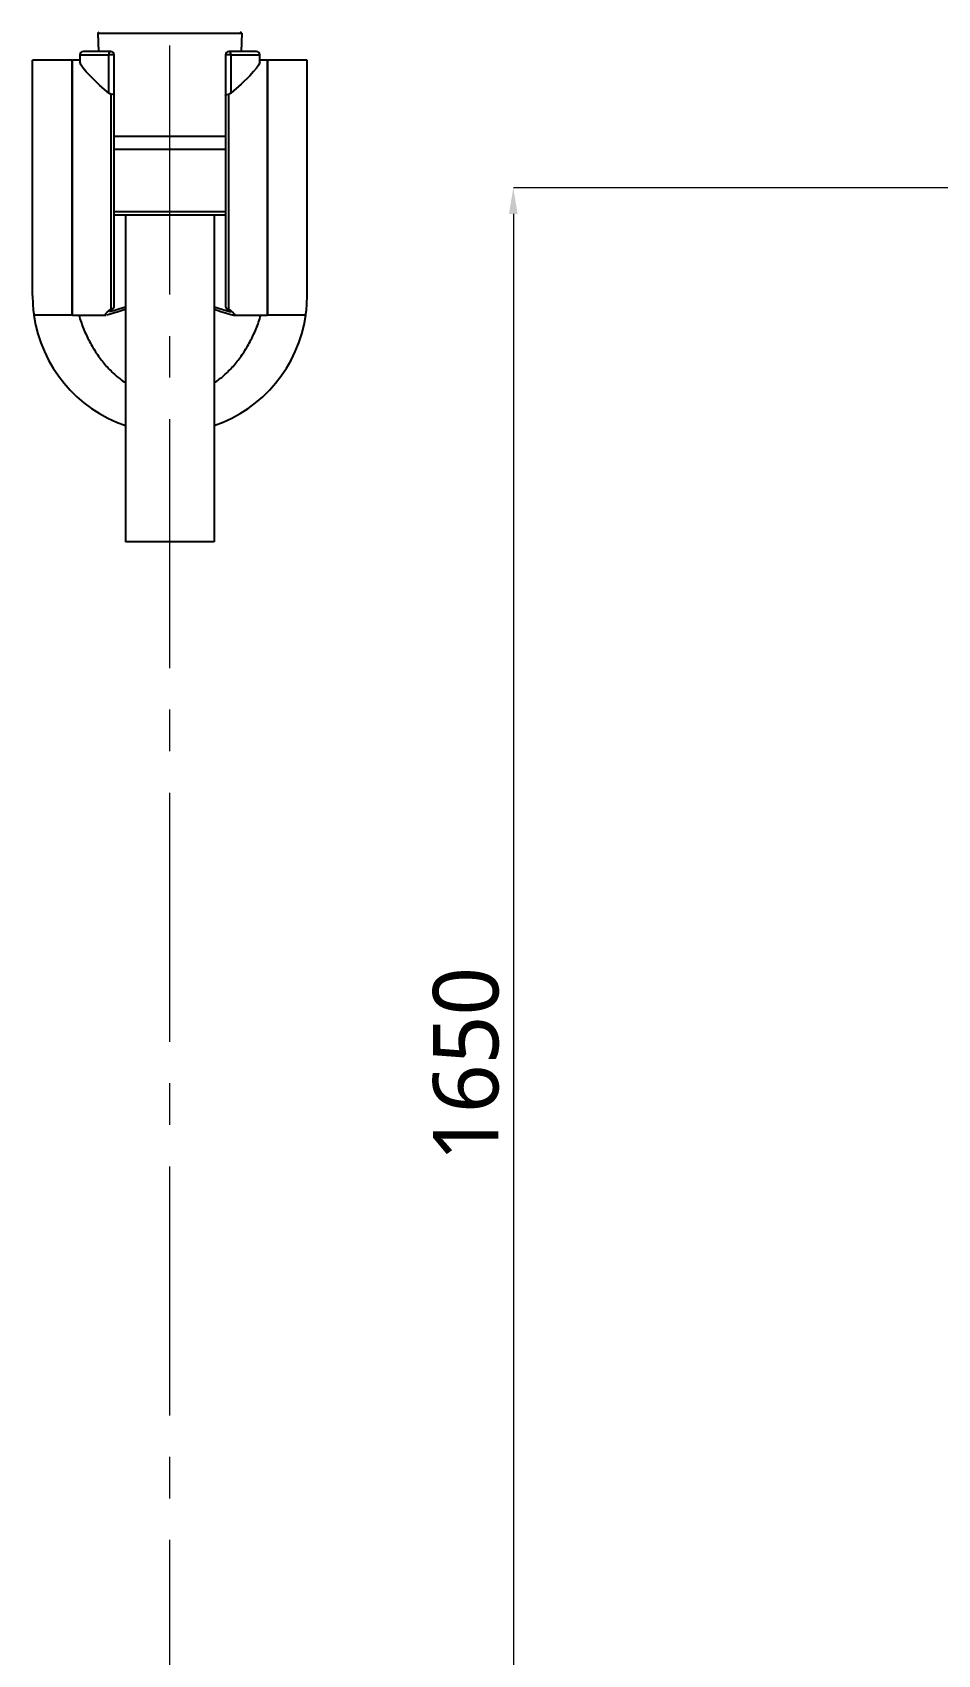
# Model space of a CAD drawing. Extents: x 1841 to 2969, y -24 to 802.
# Drawn here: x 2339.2 to 2477.5, y 127.7 to 375.8 of the extents above; entities that cross this region are included whole.
import ezdxf

# ---------------------------------------------------------------- set-up
doc = ezdxf.new("R2010")
doc.units = 0
doc.header["$LTSCALE"] = 4
doc.header["$MEASUREMENT"] = 0
doc.linetypes.add('CENTER2', pattern=[28.575, 19.05, -3.175, 3.175, -3.175])
doc.layers.get('0').update_dxf_attribs({"linetype": 'CONTINUOUS'})
doc.layers.add('1', color=7, linetype='CONTINUOUS')
doc.layers.add('Cneter', color=1, linetype='CENTER2', lineweight=13)
doc.styles.add('Daelim Dimension', font='NanumGothic_1.ttf')

msp = doc.modelspace()

# ---------------------------------------------------------------- linework, layer by layer
at = {"color": 5, "lineweight": 9, "ltscale": 0.5}
for p, q in [((2625.94, 352.08), (2412.69, 352.08)), ((2412.69, 348.08), (2412.69, 95.67))]:
    msp.add_line(p, q, dxfattribs=at)
at = {"color": 5, "ltscale": 0.5}
msp.add_solid([(2412, 348.08), (2413.33, 348.08), (2412.67, 352.08)], dxfattribs=at)
at = {"layer": '1', "color": 7, "linetype": 'Continuous'}
for p, q in [((2349.17, 375.73), (2349.36, 375.93)), ((2349.17, 375.73), (2371.15, 375.73)), ((2349.17, 375.73), (2349.27, 372.93)), ((2371.15, 375.73), (2370.96, 375.93)), ((2371.15, 375.73), (2371.05, 372.93)), ((2346.41, 372.43), (2346.41, 371.34)), ((2346.41, 372.43), (2350.82, 372.43)), ((2351.16, 372.93), (2346.91, 372.93)), ((2351.66, 372.43), (2350.82, 372.43)), ((2350.82, 366.54), (2350.82, 372.43)), ((2351.66, 366.19), (2351.66, 372.43)), ((2368.66, 372.43), (2368.66, 366.19)), ((2369.5, 372.43), (2368.66, 372.43)), ((2373.41, 372.93), (2369.16, 372.93)), ((2369.5, 372.43), (2373.91, 372.43)), ((2369.5, 372.43), (2369.5, 366.54)), ((2373.91, 371.34), (2373.91, 372.43)), ((2345.16, 371.58), (2339.16, 371.58)), ((2339.16, 335.58), (2339.16, 371.58)), ((2345.16, 371.58), (2345.26, 371.58)), ((2345.16, 371.58), (2345.16, 332.58)), ((2346.41, 371.58), (2345.26, 371.58)), ((2345.26, 332.58), (2345.26, 371.58)), ((2375.06, 371.58), (2373.91, 371.58)), ((2375.06, 371.58), (2375.16, 371.58)), ((2375.06, 371.58), (2375.06, 332.58)), ((2381.16, 371.58), (2375.16, 371.58)), ((2375.16, 332.58), (2375.16, 371.58)), ((2381.16, 335.58), (2381.16, 371.58)), ((2351.16, 366.41), (2351.16, 333.52)), ((2351.66, 334), (2351.66, 366.19)), ((2368.66, 366.19), (2368.66, 334)), ((2369.16, 333.52), (2369.16, 366.41)), ((2368.66, 359.92), (2351.66, 359.92)), ((2368.66, 357.94), (2351.66, 357.94)), ((2351.63, 348.43), (2368.66, 348.43)), ((2351.66, 347.93), (2368.66, 347.93)), ((2353.36, 347.93), (2353.36, 297.93)), ((2366.96, 347.93), (2366.96, 297.93)), ((2345.16, 332.58), (2339.38, 332.58)), ((2345.26, 332.58), (2345.16, 332.58)), ((2345.26, 332.58), (2350.43, 332.58)), ((2369.9, 332.58), (2375.06, 332.58)), ((2375.16, 332.58), (2375.06, 332.58)), ((2380.95, 332.58), (2375.16, 332.58)), ((2366.96, 297.93), (2353.36, 297.93))]:
    msp.add_line(p, q, dxfattribs=at)
for points in [[(2351.16, 372.93, 0), (2351.15, 372.93, 0), (2351.14, 372.93, 0), (2351.13, 372.93, 0), (2351.12, 372.93, 0), (2351.11, 372.93, 0), (2351.1, 372.92, 0), (2351.09, 372.92, 0), (2351.08, 372.92, 0), (2351.07, 372.91, 0), (2351.06, 372.91, 0), (2351.05, 372.9, 0), (2351.04, 372.9, 0), (2351.03, 372.89, 0), (2351.02, 372.89, 0), (2351.01, 372.88, 0), (2351, 372.87, 0), (2350.99, 372.86, 0), (2350.98, 372.86, 0), (2350.97, 372.85, 0), (2350.96, 372.84, 0), (2350.95, 372.83, 0), (2350.95, 372.82, 0), (2350.94, 372.81, 0), (2350.93, 372.8, 0), (2350.92, 372.79, 0), (2350.91, 372.78, 0), (2350.91, 372.76, 0), (2350.9, 372.75, 0), (2350.89, 372.74, 0), (2350.89, 372.73, 0), (2350.88, 372.71, 0), (2350.88, 372.7, 0), (2350.87, 372.69, 0), (2350.86, 372.67, 0), (2350.86, 372.66, 0), (2350.85, 372.65, 0), (2350.85, 372.63, 0), (2350.85, 372.62, 0), (2350.84, 372.6, 0), (2350.84, 372.59, 0), (2350.84, 372.57, 0), (2350.83, 372.56, 0), (2350.83, 372.54, 0), (2350.83, 372.53, 0), (2350.83, 372.51, 0), (2350.82, 372.5, 0), (2350.82, 372.48, 0), (2350.82, 372.46, 0), (2350.82, 372.45, 0), (2350.82, 372.43, 0)], [(2351.66, 366.82, 0), (2351.66, 369.9, 0), (2351.66, 372.43, 0)], [(2369.5, 372.43, 0), (2369.5, 372.45, 0), (2369.5, 372.46, 0), (2369.5, 372.48, 0), (2369.5, 372.5, 0), (2369.5, 372.51, 0), (2369.5, 372.53, 0), (2369.49, 372.54, 0), (2369.49, 372.56, 0), (2369.49, 372.57, 0), (2369.48, 372.59, 0), (2369.48, 372.6, 0), (2369.48, 372.62, 0), (2369.47, 372.63, 0), (2369.47, 372.65, 0), (2369.46, 372.66, 0), (2369.46, 372.67, 0), (2369.45, 372.69, 0), (2369.45, 372.7, 0), (2369.44, 372.71, 0), (2369.44, 372.73, 0), (2369.43, 372.74, 0), (2369.42, 372.75, 0), (2369.42, 372.76, 0), (2369.41, 372.78, 0), (2369.4, 372.79, 0), (2369.39, 372.8, 0), (2369.39, 372.81, 0), (2369.38, 372.82, 0), (2369.37, 372.83, 0), (2369.36, 372.84, 0), (2369.35, 372.85, 0), (2369.34, 372.86, 0), (2369.33, 372.86, 0), (2369.33, 372.87, 0), (2369.32, 372.88, 0), (2369.31, 372.89, 0), (2369.3, 372.89, 0), (2369.29, 372.9, 0), (2369.28, 372.9, 0), (2369.27, 372.91, 0), (2369.26, 372.91, 0), (2369.25, 372.92, 0), (2369.24, 372.92, 0), (2369.23, 372.92, 0), (2369.21, 372.93, 0), (2369.2, 372.93, 0), (2369.19, 372.93, 0), (2369.18, 372.93, 0), (2369.17, 372.93, 0), (2369.16, 372.93, 0)], [(2350.82, 366.54, 0), (2349.47, 367.73, 0), (2348.32, 368.83, 0), (2347.39, 369.82, 0), (2346.93, 370.38, 0), (2346.61, 370.84, 0), (2346.41, 371.35, 0)], [(2373.91, 371.35, 0), (2373.75, 370.9, 0), (2373.4, 370.39, 0), (2372.94, 369.84, 0), (2372.37, 369.2, 0), (2371.08, 367.94, 0), (2369.5, 366.54, 0)], [(2351.16, 366.41, 0), (2351.03, 366.43, 0), (2350.95, 366.46, 0), (2350.88, 366.49, 0), (2350.82, 366.54, 0)], [(2351.66, 366.19, 0), (2351.63, 366.28, 0), (2351.52, 366.35, 0), (2351.16, 366.41, 0)], [(2368.66, 366.19, 0), (2368.7, 366.28, 0), (2368.8, 366.35, 0), (2369.16, 366.41, 0)], [(2369.5, 366.54, 0), (2369.41, 366.47, 0), (2369.33, 366.44, 0), (2369.25, 366.42, 0), (2369.16, 366.41, 0)], [(2339.16, 335.58, 0), (2339.2, 334.29, 0), (2339.28, 333.35, 0), (2339.35, 332.78, 0), (2339.38, 332.6, 0), (2339.38, 332.58, 0), (2339.38, 332.58, 0), (2339.38, 332.58, 0), (2339.38, 332.58, 0)], [(2380.95, 332.58, 0), (2380.95, 332.58, 0), (2380.95, 332.58, 0), (2380.95, 332.58, 0), (2380.95, 332.6, 0), (2380.97, 332.78, 0), (2381.04, 333.34, 0), (2381.12, 334.29, 0), (2381.16, 335.58, 0)], [(2346.25, 332.58, 0), (2346.33, 332.32, 0), (2346.42, 332.05, 0), (2346.5, 331.79, 0), (2346.59, 331.53, 0), (2346.69, 331.27, 0), (2346.78, 331.02, 0), (2346.88, 330.76, 0), (2346.98, 330.51, 0), (2347.09, 330.26, 0), (2347.19, 330.01, 0), (2347.3, 329.76, 0), (2347.42, 329.52, 0), (2347.53, 329.27, 0), (2347.65, 329.03, 0), (2347.77, 328.8, 0), (2347.89, 328.56, 0), (2348.02, 328.33, 0), (2348.14, 328.1, 0), (2348.27, 327.87, 0), (2348.41, 327.64, 0), (2348.54, 327.42, 0), (2348.68, 327.2, 0), (2348.82, 326.98, 0), (2348.96, 326.76, 0), (2349.1, 326.55, 0), (2349.25, 326.34, 0), (2349.4, 326.13, 0), (2349.55, 325.93, 0), (2349.7, 325.73, 0), (2349.86, 325.53, 0), (2350.02, 325.33, 0), (2350.17, 325.14, 0), (2350.34, 324.95, 0), (2350.5, 324.76, 0), (2350.67, 324.58, 0), (2350.83, 324.4, 0), (2351, 324.22, 0), (2351.17, 324.05, 0), (2351.35, 323.88, 0), (2351.52, 323.71, 0), (2351.7, 323.55, 0), (2351.88, 323.39, 0), (2352.06, 323.23, 0), (2352.24, 323.08, 0), (2352.42, 322.93, 0), (2352.61, 322.78, 0), (2352.79, 322.64, 0), (2352.98, 322.5, 0), (2353.17, 322.37, 0), (2353.36, 322.23, 0)], [(2350.36, 332.59, 0), (2350.3, 332.62, 0), (2350.28, 332.67, 0), (2350.39, 332.85, 0), (2350.58, 333.05, 0), (2351.16, 333.52, 0)], [(2350.42, 332.58, 0), (2350.39, 332.58, 0), (2350.36, 332.59, 0)], [(2353.35, 333.44, 0), (2352.27, 333.1, 0), (2351.41, 332.82, 0), (2350.89, 332.67, 0), (2350.53, 332.59, 0)], [(2353.36, 333.82, 0), (2352.37, 333.5, 0), (2351.6, 333.26, 0), (2351.13, 333.13, 0), (2350.89, 333.11, 0)], [(2351.16, 333.52, 0), (2351.18, 333.53, 0), (2351.19, 333.53, 0), (2351.21, 333.53, 0), (2351.22, 333.53, 0), (2351.24, 333.53, 0), (2351.26, 333.53, 0), (2351.27, 333.54, 0), (2351.29, 333.54, 0), (2351.3, 333.54, 0), (2351.32, 333.55, 0), (2351.33, 333.55, 0), (2351.35, 333.56, 0), (2351.36, 333.56, 0), (2351.37, 333.57, 0), (2351.39, 333.58, 0), (2351.4, 333.58, 0), (2351.42, 333.59, 0), (2351.43, 333.6, 0), (2351.44, 333.61, 0), (2351.46, 333.62, 0), (2351.47, 333.62, 0), (2351.48, 333.63, 0), (2351.49, 333.64, 0), (2351.5, 333.65, 0), (2351.52, 333.66, 0), (2351.53, 333.67, 0), (2351.54, 333.69, 0), (2351.55, 333.7, 0), (2351.56, 333.71, 0), (2351.57, 333.72, 0), (2351.58, 333.73, 0), (2351.58, 333.75, 0), (2351.59, 333.76, 0), (2351.6, 333.77, 0), (2351.61, 333.78, 0), (2351.61, 333.8, 0), (2351.62, 333.81, 0), (2351.63, 333.83, 0), (2351.63, 333.84, 0), (2351.64, 333.85, 0), (2351.64, 333.87, 0), (2351.65, 333.88, 0), (2351.65, 333.9, 0), (2351.65, 333.91, 0), (2351.66, 333.93, 0), (2351.66, 333.94, 0), (2351.66, 333.96, 0), (2351.66, 333.97, 0), (2351.66, 333.99, 0), (2351.66, 334, 0)], [(2351.16, 333.52, 0), (2351.17, 333.52, 0), (2351.17, 333.52, 0), (2351.18, 333.52, 0), (2351.19, 333.52, 0), (2351.19, 333.52, 0), (2351.2, 333.52, 0), (2351.21, 333.52, 0), (2351.21, 333.52, 0), (2351.22, 333.52, 0), (2351.23, 333.52, 0), (2351.23, 333.52, 0), (2351.24, 333.52, 0), (2351.24, 333.52, 0), (2351.25, 333.52, 0), (2351.26, 333.52, 0), (2351.26, 333.52, 0), (2351.27, 333.52, 0), (2351.28, 333.52, 0), (2351.28, 333.53, 0), (2351.29, 333.53, 0), (2351.29, 333.53, 0), (2351.3, 333.53, 0), (2351.31, 333.53, 0), (2351.31, 333.53, 0), (2351.32, 333.53, 0), (2351.32, 333.53, 0), (2351.33, 333.54, 0), (2351.34, 333.54, 0), (2351.34, 333.54, 0), (2351.35, 333.54, 0), (2351.35, 333.54, 0), (2351.36, 333.55, 0), (2351.37, 333.55, 0), (2351.37, 333.55, 0), (2351.38, 333.55, 0), (2351.38, 333.55, 0), (2351.39, 333.56, 0), (2351.39, 333.56, 0), (2351.4, 333.56, 0), (2351.4, 333.57, 0), (2351.41, 333.57, 0), (2351.42, 333.57, 0), (2351.42, 333.57, 0), (2351.43, 333.58, 0), (2351.43, 333.58, 0), (2351.44, 333.58, 0), (2351.44, 333.59, 0), (2351.45, 333.59, 0), (2351.45, 333.59, 0), (2351.46, 333.6, 0)], [(2369.53, 333.14, 0), (2369.45, 333.11, 0), (2369.3, 333.11, 0), (2368.78, 333.24, 0), (2366.96, 333.82, 0)], [(2366.96, 322.23, 0), (2367.15, 322.37, 0), (2367.34, 322.5, 0), (2367.53, 322.64, 0), (2367.72, 322.78, 0), (2367.9, 322.93, 0), (2368.09, 323.08, 0), (2368.27, 323.23, 0), (2368.45, 323.39, 0), (2368.63, 323.55, 0), (2368.8, 323.71, 0), (2368.98, 323.88, 0), (2369.15, 324.05, 0), (2369.32, 324.22, 0), (2369.49, 324.4, 0), (2369.66, 324.58, 0), (2369.82, 324.76, 0), (2369.99, 324.95, 0), (2370.15, 325.14, 0), (2370.31, 325.33, 0), (2370.47, 325.53, 0), (2370.62, 325.73, 0), (2370.77, 325.93, 0), (2370.93, 326.13, 0), (2371.07, 326.34, 0), (2371.22, 326.55, 0), (2371.36, 326.76, 0), (2371.51, 326.98, 0), (2371.65, 327.2, 0), (2371.78, 327.42, 0), (2371.92, 327.64, 0), (2372.05, 327.87, 0), (2372.18, 328.1, 0), (2372.31, 328.33, 0), (2372.43, 328.56, 0), (2372.56, 328.8, 0), (2372.68, 329.03, 0), (2372.79, 329.27, 0), (2372.91, 329.52, 0), (2373.02, 329.76, 0), (2373.13, 330.01, 0), (2373.24, 330.26, 0), (2373.34, 330.51, 0), (2373.44, 330.76, 0), (2373.54, 331.02, 0), (2373.64, 331.27, 0), (2373.73, 331.53, 0), (2373.82, 331.79, 0), (2373.91, 332.05, 0), (2373.99, 332.32, 0), (2374.07, 332.58, 0)], [(2369.97, 332.59, 0), (2369.76, 332.6, 0), (2369.5, 332.65, 0), (2368.81, 332.86, 0), (2367.98, 333.12, 0), (2366.97, 333.44, 0)], [(2368.66, 334, 0), (2368.66, 333.99, 0), (2368.66, 333.97, 0), (2368.66, 333.96, 0), (2368.67, 333.94, 0), (2368.67, 333.93, 0), (2368.67, 333.91, 0), (2368.67, 333.9, 0), (2368.68, 333.88, 0), (2368.68, 333.87, 0), (2368.69, 333.85, 0), (2368.69, 333.84, 0), (2368.7, 333.83, 0), (2368.7, 333.81, 0), (2368.71, 333.8, 0), (2368.72, 333.78, 0), (2368.72, 333.77, 0), (2368.73, 333.76, 0), (2368.74, 333.75, 0), (2368.75, 333.73, 0), (2368.76, 333.72, 0), (2368.77, 333.71, 0), (2368.78, 333.7, 0), (2368.79, 333.69, 0), (2368.8, 333.67, 0), (2368.81, 333.66, 0), (2368.82, 333.65, 0), (2368.83, 333.64, 0), (2368.84, 333.63, 0), (2368.86, 333.62, 0), (2368.87, 333.62, 0), (2368.88, 333.61, 0), (2368.89, 333.6, 0), (2368.91, 333.59, 0), (2368.92, 333.58, 0), (2368.93, 333.58, 0), (2368.95, 333.57, 0), (2368.96, 333.56, 0), (2368.98, 333.56, 0), (2368.99, 333.55, 0), (2369.01, 333.55, 0), (2369.02, 333.54, 0), (2369.04, 333.54, 0), (2369.05, 333.54, 0), (2369.07, 333.53, 0), (2369.08, 333.53, 0), (2369.1, 333.53, 0), (2369.11, 333.53, 0), (2369.13, 333.53, 0), (2369.15, 333.53, 0), (2369.16, 333.52, 0)], [(2368.87, 333.6, 0), (2368.87, 333.59, 0), (2368.88, 333.59, 0), (2368.88, 333.59, 0), (2368.89, 333.58, 0), (2368.89, 333.58, 0), (2368.9, 333.58, 0), (2368.9, 333.57, 0), (2368.91, 333.57, 0), (2368.91, 333.57, 0), (2368.92, 333.57, 0), (2368.92, 333.56, 0), (2368.93, 333.56, 0), (2368.94, 333.56, 0), (2368.94, 333.55, 0), (2368.95, 333.55, 0), (2368.95, 333.55, 0), (2368.96, 333.55, 0), (2368.96, 333.55, 0), (2368.97, 333.54, 0), (2368.98, 333.54, 0), (2368.98, 333.54, 0), (2368.99, 333.54, 0), (2368.99, 333.54, 0), (2369, 333.53, 0), (2369, 333.53, 0), (2369.01, 333.53, 0), (2369.02, 333.53, 0), (2369.02, 333.53, 0), (2369.03, 333.53, 0), (2369.04, 333.53, 0), (2369.04, 333.53, 0), (2369.05, 333.52, 0), (2369.05, 333.52, 0), (2369.06, 333.52, 0), (2369.07, 333.52, 0), (2369.07, 333.52, 0), (2369.08, 333.52, 0), (2369.09, 333.52, 0), (2369.09, 333.52, 0), (2369.1, 333.52, 0), (2369.1, 333.52, 0), (2369.11, 333.52, 0), (2369.12, 333.52, 0), (2369.12, 333.52, 0), (2369.13, 333.52, 0), (2369.14, 333.52, 0), (2369.14, 333.52, 0), (2369.15, 333.52, 0), (2369.16, 333.52, 0), (2369.16, 333.52, 0)], [(2369.16, 333.52, 0), (2369.84, 332.95, 0), (2369.99, 332.78, 0), (2370.04, 332.68, 0), (2370.03, 332.62, 0), (2369.97, 332.59, 0)]]:
    msp.add_polyline3d(points, dxfattribs=at)
for centre, radius, start, end in [((2346.91, 372.43), 0.5, 90, 180), ((2351.16, 372.43), 0.5, 360, 90), ((2369.16, 372.43), 0.5, 90, 180), ((2373.41, 372.43), 0.5, 0, 90), ((2360.16, 335.58), 21, 188.2132, 251.1073), ((2351.16, 334), 0.5, 306.2181, 0), ((2360.16, 335.58), 21, 288.8927, 351.7868), ((2369.16, 334), 0.5, 180.0001, 233.782)]:
    msp.add_arc(centre, radius, start, end, dxfattribs=at)
at = {"layer": 'Cneter', "lineweight": 5, "ltscale": 0.5}
msp.add_line((2360.16, 107.15), (2360.16, 385.81), dxfattribs=at)

# ---------------------------------------------------------------- texts
at = {"color": 7, "ltscale": 0.5, "insert": (2405.46, 218.01), "char_height": 10, "attachment_point": 5, "rotation": 90, "style": 'Daelim Dimension'}
msp.add_mtext('\\A1;1650', dxfattribs=at)

doc.saveas('drawing.dxf')
